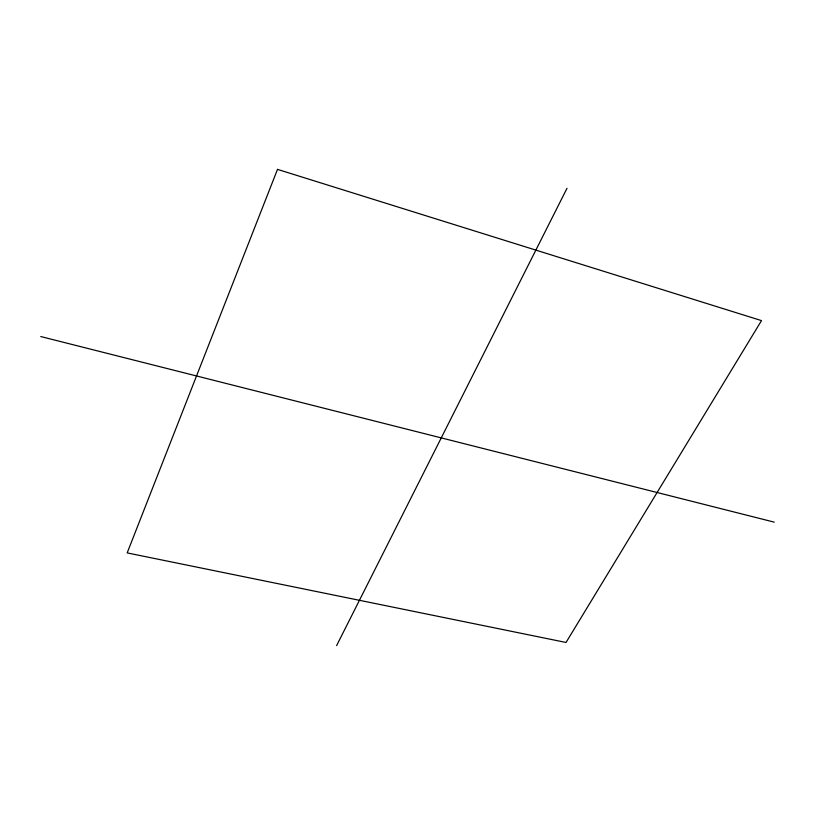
<?xml version="1.0" encoding="UTF-8"?>
<svg xmlns="http://www.w3.org/2000/svg" width="815" height="815" viewBox="0 0 815 815"><rect width="100%" height="100%" fill="white"/><g stroke="black" fill="none" stroke-linecap="round" stroke-linejoin="round"><path stroke-width="1.22" d="M336.605 645.623L567.016 188.275M40.75 336.544L774.25 522.15M277.497 169.377L127.181 552.906L566.028 642.465L761.505 320.611L277.497 169.377"/></g></svg>
